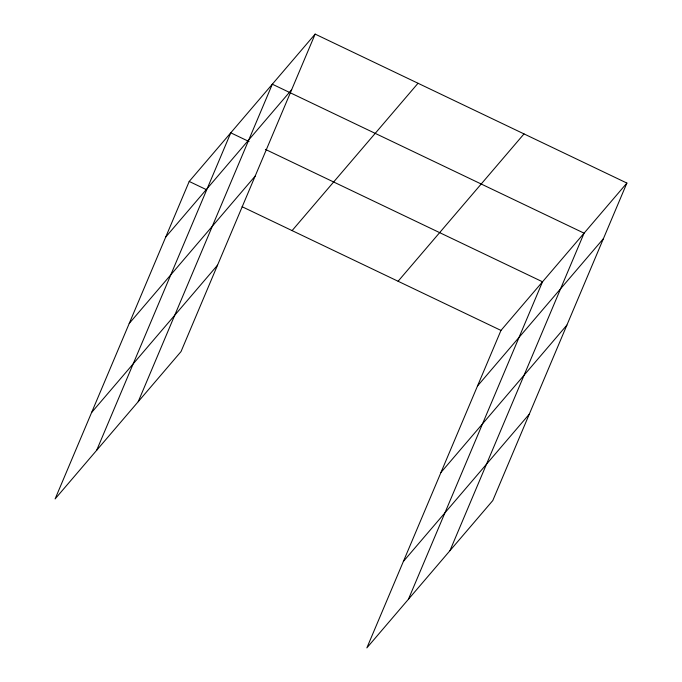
<?xml version="1.0" encoding="UTF-8"?>
<svg xmlns="http://www.w3.org/2000/svg" width="682" height="682" viewBox="0 0 682 682"><rect width="100%" height="100%" fill="white"/><g stroke="black" fill="none" stroke-linecap="round" stroke-linejoin="round"><path stroke-width="1.02" d="M315.144 34.1L189.212 181.446L55.106 498.934L181.028 351.58L315.144 34.1L626.894 183.066L492.788 500.554L366.856 647.9L500.972 330.42L626.894 183.066M96.656 450.308L230.772 132.82L249.041 141.549M138.216 401.681L272.323 84.201L584.082 233.167L449.967 550.647M408.416 599.273L542.522 281.794L265.383 149.367M165.726 237.046L291.657 89.7M129.222 323.464L255.153 176.118M91.61 412.508L217.541 265.162M292.092 230.61L418.023 83.264M398.092 281.257L524.015 133.911M477.485 386.012L603.408 238.666M440.981 472.438L566.904 325.084M403.36 561.474L529.292 414.127M189.212 181.446L206.518 189.715M242.093 206.714L500.972 330.42"/></g></svg>
